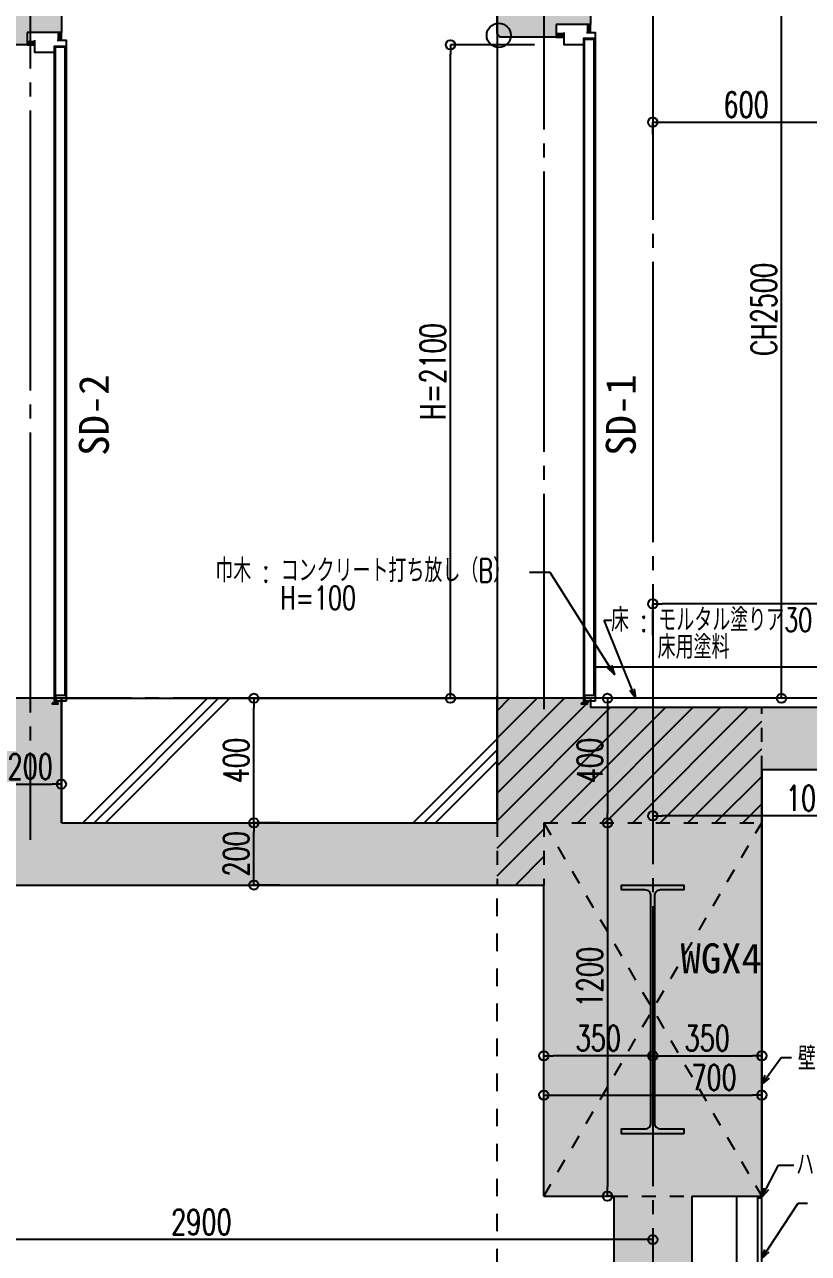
# Model space of a CAD drawing. Extents: x -229451 to 47804, y -161247 to 19812.
# Drawn here: x 23914 to 26432, y 7868 to 11817 of the extents above; entities that cross this region are included whole.
import ezdxf
from ezdxf.enums import TextEntityAlignment as Align

# ---------------------------------------------------------------- set-up
doc = ezdxf.new("R2010")
doc.units = 0
doc.header["$LTSCALE"] = 450
for name, pattern in [('CENTER2', [2.3, 2, -0.1, 0.1, -0.1]), ('HIDDEN2', [0.25, 0.125, -0.125]), ('HIDDEN3', [0.2, 0.1, -0.1])]:
    doc.linetypes.add(name, pattern=pattern)
doc.layers.get('0').update_dxf_attribs({"linetype": 'CONTINUOUS'})
doc.layers.get('DEFPOINTS').update_dxf_attribs({"linetype": 'CONTINUOUS'})
for name, color, linetype in [('E1_文字A', 3, 'CONTINUOUS'), ('E6_面取り記号', 4, 'CONTINUOUS'), ('G1_ハッチング', 251, 'CONTINUOUS'), ('G2_ハッチング', 243, 'CONTINUOUS'), ('H寸法', 3, 'CONTINUOUS'), ('IA_通芯', 12, 'CENTER2'), ('IB_壁芯', 2, 'CENTER2'), ('IC1_寸法', 3, 'CONTINUOUS'), ('ID1_躯体', 7, 'CONTINUOUS'), ('ID2_構造体', 8, 'HIDDEN3'), ('ID7_打放し表示', 231, 'UTILDN'), ('IE_鉄骨', 242, 'CONTINUOUS'), ('JA2_梁記号', 4, 'CONTINUOUS'), ('JB1_仕上線A', 130, 'CONTINUOUS'), ('JB1_仕上線B_細線', 51, 'CONTINUOUS'), ('JB4_巾木', 21, 'CONTINUOUS'), ('JJ2_建具枠', 3, 'CONTINUOUS'), ('KA1_躯体見下線', 113, 'CONTINUOUS'), ('KC_躯体断面見掛線', 133, 'CONTINUOUS')]:
    doc.layers.add(name, color=color, linetype=linetype)
doc.styles.add('toda-A (0.7)', font='romans.shx', dxfattribs={"width": 0.7, "bigfont": 'extfont.shx'})
doc.styles.add('toda-G', font='')
doc.styles.get('toda-G').set_extended_font_data('MS Gothic')
doc.linetypes.add('UTILDN', pattern='A,5e-13,[130,ltypeshp.shx,S=0.45,R=0,X=0,Y=-0.45],0,-3', length=3)
doc.dimstyles.new('toda 1：30', dxfattribs={"dimscale": 30, "dimtxt": 2.7, "dimasz": 1, "dimexe": 0, "dimexo": 1, "dimgap": 0, "dimtad": 0, "dimdec": 3, "dimzin": 12, "dimdsep": 46, "dimtxsty": 'toda-A (0.7)', "dimblk": 'ORIGIN', "dimcen": 2.5, "dimclrd": 256, "dimclre": 256, "dimclrt": 7, "dimadec": 0, "dimazin": 0, "dimtfac": 1, "dimtdec": 3, "dimtix": 1, "dimtmove": 2, "dimatfit": 3, "dimldrblk": 'ORIGIN', "dimfxl": 0, "dimtvp": 0.7, "dimtolj": 1, "dimtzin": 0, "dimarcsym": 0})

# ---------------------------------------------------------------- blocks, each defined once
blk = doc.blocks.new('_Origin')
at = {"color": 0, "linetype": 'ByBlock', "lineweight": -2}
blk.add_line((0, 0), (-1, 0), dxfattribs=at)
blk.add_circle((0, 0), 0.5, dxfattribs=at)
blk = doc.blocks.new('*D162')
at = {"layer": 'DEFPOINTS', "color": 0, "transparency": 16777216}
for p in [(25932.3, 9955.5), (25932.3, 9825.6), (27362.3, 9652.2)]:
    blk.add_point(p, dxfattribs=at)
at = {"layer": 'H寸法', "linetype": 'CENTER2', "lineweight": -2, "transparency": 16777216}
for p, q in [((25932.3, 9855.6), (25932.3, 9955.5)), ((27362.3, 9682.2), (27362.3, 9955.5))]:
    blk.add_line(p, q, dxfattribs=at)
at = {"layer": 'H寸法', "lineweight": -2, "transparency": 16777216}
blk.add_line((27332.3, 9955.5), (25962.3, 9955.5), dxfattribs=at)
at = {"layer": 'H寸法', "lineweight": -2, "transparency": 16777216, "xscale": 30, "yscale": 30, "zscale": 30, "rotation": 180}
blk.add_blockref('_Origin', (25932.3, 9955.5), dxfattribs=at)
at = {"layer": 'H寸法', "lineweight": -2, "transparency": 16777216, "xscale": 30, "yscale": 30, "zscale": 30}
blk.add_blockref('_Origin', (27362.3, 9955.5), dxfattribs=at)
at = {"layer": 'H寸法', "color": 7, "transparency": 16777216, "insert": (26647.3, 10012.2), "char_height": 81, "attachment_point": 5, "style": 'toda-A (0.7)'}
blk.add_mtext('\\A1;1430', dxfattribs=at)
blk = doc.blocks.new('*D216')
at = {"layer": 'DEFPOINTS', "color": 0, "transparency": 16777216}
for p in [(25846.7, 9652.2), (25786.7, 9252.2), (25814, 9252.2)]:
    blk.add_point(p, dxfattribs=at)
at = {"layer": 'H寸法', "linetype": 'CENTER2', "lineweight": -2, "transparency": 16777216}
for p, q in [((25816.7, 9652.2), (25786.7, 9652.2)), ((25784, 9252.2), (25786.7, 9252.2))]:
    blk.add_line(p, q, dxfattribs=at)
at = {"layer": 'H寸法', "lineweight": -2, "transparency": 16777216}
blk.add_line((25786.7, 9622.2), (25786.7, 9282.2), dxfattribs=at)
at = {"layer": 'H寸法', "lineweight": -2, "transparency": 16777216, "xscale": 30, "yscale": 30, "zscale": 30}
for p, rotation in [((25786.7, 9652.2), 90), ((25786.7, 9252.2), 270)]:
    blk.add_blockref('_Origin', p, dxfattribs=dict(at, rotation=rotation))
at = {"layer": 'H寸法', "color": 7, "transparency": 16777216, "insert": (25730, 9452.2), "char_height": 81, "attachment_point": 5, "rotation": 90, "style": 'toda-A (0.7)'}
blk.add_mtext('\\A1;400', dxfattribs=at)
blk = doc.blocks.new('*D217')
at = {"layer": 'DEFPOINTS', "color": 0, "transparency": 16777216}
for p in [(25814, 9252.2), (25786.7, 8052.2), (25829.6, 8052.2)]:
    blk.add_point(p, dxfattribs=at)
at = {"layer": 'H寸法', "linetype": 'CENTER2', "lineweight": -2, "transparency": 16777216}
for p, q in [((25784, 9252.2), (25786.7, 9252.2)), ((25799.6, 8052.2), (25786.7, 8052.2))]:
    blk.add_line(p, q, dxfattribs=at)
at = {"layer": 'H寸法', "lineweight": -2, "transparency": 16777216}
blk.add_line((25786.7, 9222.2), (25786.7, 8082.2), dxfattribs=at)
at = {"layer": 'H寸法', "lineweight": -2, "transparency": 16777216, "xscale": 30, "yscale": 30, "zscale": 30}
for p, rotation in [((25786.7, 9252.2), 90), ((25786.7, 8052.2), 270)]:
    blk.add_blockref('_Origin', p, dxfattribs=dict(at, rotation=rotation))
at = {"layer": 'H寸法', "color": 7, "transparency": 16777216, "insert": (25730, 8756.1), "char_height": 81, "attachment_point": 5, "rotation": 90, "style": 'toda-A (0.7)'}
blk.add_mtext('\\A1;1200', dxfattribs=at)
blk = doc.blocks.new('*D218')
at = {"layer": 'DEFPOINTS', "color": 0, "transparency": 16777216}
for p in [(26282.3, 8376.9), (25582.3, 8311.8), (26282.3, 8314)]:
    blk.add_point(p, dxfattribs=at)
at = {"layer": 'H寸法', "linetype": 'CENTER2', "lineweight": -2, "transparency": 16777216}
for p, q in [((25582.3, 8341.8), (25582.3, 8376.9)), ((26282.3, 8344), (26282.3, 8376.9))]:
    blk.add_line(p, q, dxfattribs=at)
at = {"layer": 'H寸法', "lineweight": -2, "transparency": 16777216}
blk.add_line((25612.3, 8376.9), (26252.3, 8376.9), dxfattribs=at)
at = {"layer": 'H寸法', "lineweight": -2, "transparency": 16777216, "xscale": 30, "yscale": 30, "zscale": 30, "rotation": 180}
blk.add_blockref('_Origin', (25582.3, 8376.9), dxfattribs=at)
at = {"layer": 'H寸法', "lineweight": -2, "transparency": 16777216, "xscale": 30, "yscale": 30, "zscale": 30}
blk.add_blockref('_Origin', (26282.3, 8376.9), dxfattribs=at)
at = {"layer": 'H寸法', "color": 7, "transparency": 16777216, "insert": (26129, 8433.6), "char_height": 81, "attachment_point": 5, "style": 'toda-A (0.7)'}
blk.add_mtext('\\A1;700', dxfattribs=at)
blk = doc.blocks.new('*D222')
at = {"layer": 'DEFPOINTS', "color": 0, "transparency": 16777216}
for p in [(26532.3, 11503.3), (25932.3, 11433.8), (26532.3, 11433.8)]:
    blk.add_point(p, dxfattribs=at)
at = {"layer": 'H寸法', "linetype": 'CENTER2', "lineweight": -2, "transparency": 16777216}
for p, q in [((25932.3, 11463.8), (25932.3, 11503.3)), ((26532.3, 11463.8), (26532.3, 11503.3))]:
    blk.add_line(p, q, dxfattribs=at)
at = {"layer": 'H寸法', "lineweight": -2, "transparency": 16777216}
blk.add_line((25962.3, 11503.3), (26502.3, 11503.3), dxfattribs=at)
at = {"layer": 'H寸法', "lineweight": -2, "transparency": 16777216, "xscale": 30, "yscale": 30, "zscale": 30, "rotation": 180}
blk.add_blockref('_Origin', (25932.3, 11503.3), dxfattribs=at)
at = {"layer": 'H寸法', "lineweight": -2, "transparency": 16777216, "xscale": 30, "yscale": 30, "zscale": 30}
blk.add_blockref('_Origin', (26532.3, 11503.3), dxfattribs=at)
at = {"layer": 'H寸法', "color": 7, "transparency": 16777216, "insert": (26232.3, 11560), "char_height": 81, "attachment_point": 5, "style": 'toda-A (0.7)'}
blk.add_mtext('\\A1;600', dxfattribs=at)
blk = doc.blocks.new('*D228')
at = {"layer": 'DEFPOINTS', "color": 0, "transparency": 16777216}
for p in [(23032.3, 8301.5), (23032.3, 7912.5), (25932.3, 7869.7)]:
    blk.add_point(p, dxfattribs=at)
at = {"layer": 'H寸法', "linetype": 'CENTER2', "lineweight": -2, "transparency": 16777216}
for p, q in [((23032.3, 8271.5), (23032.3, 7912.5)), ((25932.3, 7899.7), (25932.3, 7912.5))]:
    blk.add_line(p, q, dxfattribs=at)
at = {"layer": 'H寸法', "lineweight": -2, "transparency": 16777216}
blk.add_line((25902.3, 7912.5), (23062.3, 7912.5), dxfattribs=at)
at = {"layer": 'H寸法', "lineweight": -2, "transparency": 16777216, "xscale": 30, "yscale": 30, "zscale": 30, "rotation": 180}
blk.add_blockref('_Origin', (23032.3, 7912.5), dxfattribs=at)
at = {"layer": 'H寸法', "lineweight": -2, "transparency": 16777216, "xscale": 30, "yscale": 30, "zscale": 30}
blk.add_blockref('_Origin', (25932.3, 7912.5), dxfattribs=at)
at = {"layer": 'H寸法', "color": 7, "transparency": 16777216, "insert": (24482.3, 7969.2), "char_height": 81, "attachment_point": 5, "style": 'toda-A (0.7)'}
blk.add_mtext('\\A1;2900', dxfattribs=at)
blk = doc.blocks.new('*D271')
at = {"layer": 'DEFPOINTS', "color": 0, "transparency": 16777216}
for p in [(26345.7, 12152.2), (26426.4, 12152.2), (26426.4, 9652.2)]:
    blk.add_point(p, dxfattribs=at)
at = {"layer": 'IC1_寸法', "linetype": 'CENTER2', "lineweight": -2, "transparency": 16777216}
for p, q in [((26396.4, 12152.2), (26345.7, 12152.2)), ((26396.4, 9652.2), (26345.7, 9652.2))]:
    blk.add_line(p, q, dxfattribs=at)
at = {"layer": 'IC1_寸法', "lineweight": -2, "transparency": 16777216}
blk.add_line((26345.7, 9682.2), (26345.7, 12122.2), dxfattribs=at)
at = {"layer": 'IC1_寸法', "lineweight": -2, "transparency": 16777216, "xscale": 30, "yscale": 30, "zscale": 30}
for p, rotation in [((26345.7, 12152.2), 90), ((26345.7, 9652.2), 270)]:
    blk.add_blockref('_Origin', p, dxfattribs=dict(at, rotation=rotation))
at = {"layer": 'IC1_寸法', "color": 7, "transparency": 16777216, "insert": (26289, 10902.2), "char_height": 81, "attachment_point": 5, "rotation": 90, "style": 'toda-A (0.7)'}
blk.add_mtext('\\A1;CH2500', dxfattribs=at)
blk = doc.blocks.new('*D282')
at = {"layer": 'DEFPOINTS', "color": 0, "transparency": 16777216}
for p in [(24650.9, 9252.2), (24764.2, 9252.2), (24764.2, 9052.2)]:
    blk.add_point(p, dxfattribs=at)
at = {"layer": 'H寸法', "linetype": 'CENTER2', "lineweight": -2, "transparency": 16777216}
for p, q in [((24734.2, 9252.2), (24650.9, 9252.2)), ((24734.2, 9052.2), (24650.9, 9052.2))]:
    blk.add_line(p, q, dxfattribs=at)
at = {"layer": 'H寸法', "lineweight": -2, "transparency": 16777216}
blk.add_line((24650.9, 9082.2), (24650.9, 9222.2), dxfattribs=at)
at = {"layer": 'H寸法', "lineweight": -2, "transparency": 16777216, "xscale": 30, "yscale": 30, "zscale": 30}
for p, rotation in [((24650.9, 9252.2), 90), ((24650.9, 9052.2), 270)]:
    blk.add_blockref('_Origin', p, dxfattribs=dict(at, rotation=rotation))
at = {"layer": 'H寸法', "color": 7, "transparency": 16777216, "insert": (24594.2, 9152.2), "char_height": 81, "attachment_point": 5, "rotation": 90, "style": 'toda-A (0.7)'}
blk.add_mtext('\\A1;200', dxfattribs=at)
blk = doc.blocks.new('*D283')
at = {"layer": 'DEFPOINTS', "color": 0, "transparency": 16777216}
for p in [(23832.3, 9452.2), (24032.3, 9452.2), (24032.3, 9376.1)]:
    blk.add_point(p, dxfattribs=at)
at = {"layer": 'H寸法', "linetype": 'CENTER2', "lineweight": -2, "transparency": 16777216}
for p, q in [((23832.3, 9422.2), (23832.3, 9376.1)), ((24032.3, 9422.2), (24032.3, 9376.1))]:
    blk.add_line(p, q, dxfattribs=at)
at = {"layer": 'H寸法', "lineweight": -2, "transparency": 16777216}
blk.add_line((23862.3, 9376.1), (24002.3, 9376.1), dxfattribs=at)
at = {"layer": 'H寸法', "lineweight": -2, "transparency": 16777216, "xscale": 30, "yscale": 30, "zscale": 30, "rotation": 180}
blk.add_blockref('_Origin', (23832.3, 9376.1), dxfattribs=at)
at = {"layer": 'H寸法', "lineweight": -2, "transparency": 16777216, "xscale": 30, "yscale": 30, "zscale": 30}
blk.add_blockref('_Origin', (24032.3, 9376.1), dxfattribs=at)
at = {"layer": 'H寸法', "color": 7, "transparency": 16777216, "insert": (23932.3, 9432.8), "char_height": 81, "attachment_point": 5, "style": 'toda-A (0.7)'}
blk.add_mtext('\\A1;200', dxfattribs=at)
blk = doc.blocks.new('*D294')
at = {"layer": 'DEFPOINTS', "color": 0, "transparency": 16777216}
for p in [(25282.1, 11752.2), (25582.3, 11752.2), (25582.3, 9652.2)]:
    blk.add_point(p, dxfattribs=at)
at = {"layer": 'IC1_寸法', "lineweight": -2, "transparency": 16777216}
for p, q in [((25552.3, 11752.2), (25282.1, 11752.2)), ((25282.1, 9682.2), (25282.1, 11722.2)), ((25552.3, 9652.2), (25282.1, 9652.2))]:
    blk.add_line(p, q, dxfattribs=at)
at = {"layer": 'IC1_寸法', "lineweight": -2, "transparency": 16777216, "xscale": 30, "yscale": 30, "zscale": 30}
for p, rotation in [((25282.1, 11752.2), 90), ((25282.1, 9652.2), 270)]:
    blk.add_blockref('_Origin', p, dxfattribs=dict(at, rotation=rotation))
at = {"layer": 'IC1_寸法', "color": 7, "transparency": 16777216, "insert": (25225.4, 10702.2), "char_height": 81, "attachment_point": 5, "rotation": 90, "style": 'toda-A (0.7)'}
blk.add_mtext('\\A1;H=2100', dxfattribs=at)
blk = doc.blocks.new('*D306')
at = {"layer": 'DEFPOINTS', "color": 0, "transparency": 16777216}
for p in [(25582.3, 8529.3), (25582.3, 8503.3), (25932.3, 8529.3)]:
    blk.add_point(p, dxfattribs=at)
at = {"layer": 'H寸法', "linetype": 'CENTER2', "lineweight": -2, "transparency": 16777216}
for p, q in [((25582.3, 8499.3), (25582.3, 8503.3)), ((25932.3, 8499.3), (25932.3, 8503.3))]:
    blk.add_line(p, q, dxfattribs=at)
at = {"layer": 'H寸法', "lineweight": -2, "transparency": 16777216}
blk.add_line((25902.3, 8503.3), (25612.3, 8503.3), dxfattribs=at)
at = {"layer": 'H寸法', "lineweight": -2, "transparency": 16777216, "xscale": 30, "yscale": 30, "zscale": 30, "rotation": 180}
blk.add_blockref('_Origin', (25582.3, 8503.3), dxfattribs=at)
at = {"layer": 'H寸法', "lineweight": -2, "transparency": 16777216, "xscale": 30, "yscale": 30, "zscale": 30}
blk.add_blockref('_Origin', (25932.3, 8503.3), dxfattribs=at)
at = {"layer": 'H寸法', "color": 7, "transparency": 16777216, "insert": (25757.3, 8560), "char_height": 81, "attachment_point": 5, "style": 'toda-A (0.7)'}
blk.add_mtext('\\A1;350', dxfattribs=at)
blk = doc.blocks.new('*D307')
at = {"layer": 'DEFPOINTS', "color": 0, "transparency": 16777216}
for p in [(25932.3, 8529.3), (26282.3, 8529.3), (26282.3, 8503.3)]:
    blk.add_point(p, dxfattribs=at)
at = {"layer": 'H寸法', "linetype": 'CENTER2', "lineweight": -2, "transparency": 16777216}
for p, q in [((25932.3, 8499.3), (25932.3, 8503.3)), ((26282.3, 8499.3), (26282.3, 8503.3))]:
    blk.add_line(p, q, dxfattribs=at)
at = {"layer": 'H寸法', "lineweight": -2, "transparency": 16777216}
blk.add_line((25962.3, 8503.3), (26252.3, 8503.3), dxfattribs=at)
at = {"layer": 'H寸法', "lineweight": -2, "transparency": 16777216, "xscale": 30, "yscale": 30, "zscale": 30, "rotation": 180}
blk.add_blockref('_Origin', (25932.3, 8503.3), dxfattribs=at)
at = {"layer": 'H寸法', "lineweight": -2, "transparency": 16777216, "xscale": 30, "yscale": 30, "zscale": 30}
blk.add_blockref('_Origin', (26282.3, 8503.3), dxfattribs=at)
at = {"layer": 'H寸法', "color": 7, "transparency": 16777216, "insert": (26107.3, 8560), "char_height": 81, "attachment_point": 5, "style": 'toda-A (0.7)'}
blk.add_mtext('\\A1;350', dxfattribs=at)
blk = doc.blocks.new('*D416')
at = {"layer": 'DEFPOINTS', "color": 0, "transparency": 16777216}
for p in [(26982.2, 9422.2), (25932.3, 9333.3), (25932.3, 9274.4)]:
    blk.add_point(p, dxfattribs=at)
at = {"layer": 'H寸法', "linetype": 'CENTER2', "lineweight": -2, "transparency": 16777216}
for p, q in [((26982.2, 9392.2), (26982.2, 9274.4)), ((25932.3, 9303.3), (25932.3, 9274.4))]:
    blk.add_line(p, q, dxfattribs=at)
at = {"layer": 'H寸法', "lineweight": -2, "transparency": 16777216}
blk.add_line((26952.2, 9274.4), (25962.3, 9274.4), dxfattribs=at)
at = {"layer": 'H寸法', "lineweight": -2, "transparency": 16777216, "xscale": 30, "yscale": 30, "zscale": 30, "rotation": 180}
blk.add_blockref('_Origin', (25932.3, 9274.4), dxfattribs=at)
at = {"layer": 'H寸法', "lineweight": -2, "transparency": 16777216, "xscale": 30, "yscale": 30, "zscale": 30}
blk.add_blockref('_Origin', (26982.2, 9274.4), dxfattribs=at)
at = {"layer": 'H寸法', "color": 7, "transparency": 16777216, "insert": (26457.2, 9331.1), "char_height": 81, "attachment_point": 5, "style": 'toda-A (0.7)'}
blk.add_mtext('\\A1;1050', dxfattribs=at)
blk = doc.blocks.new('*D455')
at = {"layer": 'DEFPOINTS', "color": 0, "transparency": 16777216}
for p in [(24650.9, 9652.2), (24764.2, 9652.2), (24764.2, 9252.2)]:
    blk.add_point(p, dxfattribs=at)
at = {"layer": 'H寸法', "linetype": 'CENTER2', "lineweight": -2, "transparency": 16777216}
for p, q in [((24734.2, 9652.2), (24650.9, 9652.2)), ((24734.2, 9252.2), (24650.9, 9252.2))]:
    blk.add_line(p, q, dxfattribs=at)
at = {"layer": 'H寸法', "lineweight": -2, "transparency": 16777216}
blk.add_line((24650.9, 9282.2), (24650.9, 9622.2), dxfattribs=at)
at = {"layer": 'H寸法', "lineweight": -2, "transparency": 16777216, "xscale": 30, "yscale": 30, "zscale": 30}
for p, rotation in [((24650.9, 9652.2), 90), ((24650.9, 9252.2), 270)]:
    blk.add_blockref('_Origin', p, dxfattribs=dict(at, rotation=rotation))
at = {"layer": 'H寸法', "color": 7, "transparency": 16777216, "insert": (24594.2, 9452.2), "char_height": 81, "attachment_point": 5, "rotation": 90, "style": 'toda-A (0.7)'}
blk.add_mtext('\\A1;400', dxfattribs=at)

msp = doc.modelspace()

# ---------------------------------------------------------------- hatches: boundary and pattern name
at = {"layer": 'G1_ハッチング'}
h = msp.add_hatch(color=256, dxfattribs=at)
h.paths.add_polyline_path([(26182.3146, 1352.1917), (26332.3146, 1352.1917), (26332.3146, 2352.1917), (27332.3146, 2352.1917), (27332.3146, 1652.1917), (27732.3146, 1652.1917), (27732.3146, 2052.1917), (28732.3146, 2052.1917), (28732.3146, 1652.1917), (29132.3146, 1652.1917), (29132.3146, 2052.1917), (30869.8511, 2052.1917), (30869.8511, 2652.1917), (30282.3146, 2652.1917), (30282.3146, 4852.1917), (30869.8511, 4852.1917), (30869.8511, 5002.1917), (30282.3146, 5002.1917), (30282.3146, 8652.1917), (30332.3146, 8652.1917), (30332.3146, 9052.1917), (30869.8511, 9052.1917), (30869.8511, 9252.1917), (30232.3146, 9252.1917), (30232.3146, 14452.1917), (30869.8511, 14452.1917), (30869.8511, 14652.1917), (25732.3146, 14652.1917), (25732.3146, 14829.4418), (25432.3146, 14829.4418), (25432.3146, 14761.1917), (22293.6109, 14722.7785), (22293.6109, 14522.4846), (22782.3146, 14528.4184), (22782.3146, 13752.1917), (23282.3146, 13752.1917), (23282.3146, 14534.4184), (23832.3146, 14541.0917), (23832.3146, 11763.2949), (23842.4002, 11752.1917), (23922.3146, 11752.1917), (23922.3146, 11792.1917), (24032.3146, 11792.1917), (24032.3146, 14543.5917), (25432.3146, 14560.5917), (25432.3146, 11788.2949), (25442.4002, 11777.1917), (25622.3146, 11777.1917), (25622.3146, 11817.1917), (25732.3146, 11817.1917), (25732.3146, 13452.1917), (26282.3146, 13452.1917), (26282.3146, 14452.1917), (29932.3146, 14452.1917), (29932.3146, 13952.1917), (30032.3146, 13952.1917), (30032.3146, 8222.1917), (28802.3146, 8222.1917), (28832.3146, 8422.1917), (28552.3146, 8422.1917), (28582.3146, 8622.1917), (28302.3146, 8622.1917), (28332.3146, 8822.1917), (28052.3146, 8822.1917), (28082.3146, 9022.1917), (27802.3146, 9022.1917), (27832.3146, 9222.1917), (27552.3146, 9222.1917), (27582.3146, 9422.1917), (27302.3146, 9422.1917), (27332.3146, 9622.1917), (25732.3146, 9622.1917), (25732.3146, 9652.1917), (25432.3146, 9652.1917), (25432.3146, 9252.1917), (24032.3146, 9252.1917), (24032.3146, 9652.1917), (23832.3146, 9652.1917), (23832.3146, 9252.1917), (22293.6109, 9252.1917), (22293.6109, 9052.1917), (22832.3146, 9052.1917), (22832.3146, 8552.1917), (23257.3146, 8552.1917), (23257.3146, 2652.1917), (22293.6109, 2652.1917), (22293.6109, 2355.8917), (22832.3146, 2355.8917), (22832.3146, 1652.1917), (23232.3146, 1652.1917), (23232.3146, 2352.1917), (25532.3146, 2352.1917), (25532.3146, 1352.1917), (25682.3146, 1352.1917), (25682.3146, 79.2917), (26182.3146, 79.2917)])
h.paths.add_polyline_path([(23507.3146, 2652.1917), (23507.3146, 9052.1917), (25582.3146, 9052.1917), (25582.3146, 8052.1917), (25807.3146, 8052.1917), (25807.3146, 5663.2949), (25817.4002, 5652.1917), (26047.229, 5652.1917), (26057.3146, 5663.2949), (26057.3146, 6622.1917), (26982.1584, 6622.1917), (28732.1584, 5222.1917), (30032.3146, 5222.1917), (30032.3146, 2652.1917)], flags=17)
h.paths.add_polyline_path([(28802.3146, 5422.1917), (28832.3146, 5622.1917), (28552.3146, 5622.1917), (28582.3146, 5822.1917), (28302.3146, 5822.1917), (28332.3146, 6022.1917), (28052.3146, 6022.1917), (28082.3146, 6222.1917), (27802.3146, 6222.1917), (27832.3146, 6422.1917), (27552.3146, 6422.1917), (27582.3146, 6622.1917), (27302.3146, 6622.1917), (27332.3146, 6822.1917), (26057.3146, 6822.1917), (26057.3146, 8052.1917), (26282.3146, 8052.1917), (26282.3146, 9422.1917), (26982.1584, 9422.1917), (28732.1584, 8022.1917), (30032.3146, 8022.1917), (30032.3146, 5422.1917)], flags=16)
at = {"layer": 'G2_ハッチング', "linetype": 'Continuous'}
h = msp.add_hatch(dxfattribs=at)
h.set_pattern_fill('RC1', color=5, scale=50, pattern_type=2)
h.set_pattern_definition([(45, (0, 0), (-530.33, 530.33), []), (45, (36.25, 0), (-530.33, 530.33), []), (45, (72.5, 0), (-530.33, 530.33), [])])
h.paths.add_polyline_path([(24032.3146, 9652.1917), (24032.3146, 9252.1917), (25432.3146, 9252.1917), (25432.3146, 9652.1917)])
h = msp.add_hatch(dxfattribs=at)
h.set_pattern_fill('ANSI31', color=5, scale=500)
h.set_pattern_definition([(45, (-102741.16, -19919.99), (-44.194174, 44.194174), [])])
h.paths.add_polyline_path([(25432.3146, 9652.1917), (25432.3146, 9052.1917), (25582.3146, 9052.1917), (25582.3146, 9252.1917), (26282.3146, 9252.1917), (26282.3146, 9622.1917), (25732.3146, 9622.1917), (25732.3146, 9652.1917)])
at = {"layer": 'JJ2_建具枠'}
h = msp.add_hatch(dxfattribs=at)
h.set_pattern_fill('ANSI37', color=256, scale=30, angle=90)
h.set_pattern_definition([(135, (27454.8968, -99368.0976), (-2.65165043, -2.65165043), []), (225, (27454.8968, -99368.0976), (2.65165043, -2.65165043), [])])
h.paths.add_polyline_path([(25732.3146, 11817.1917), (25732.3146, 11792.1917), (25722.3146, 11792.1917), (25722.3146, 11817.1917)])
h = msp.add_hatch(dxfattribs=at)
h.set_pattern_fill('ANSI37', color=256, scale=30, angle=90)
h.set_pattern_definition([(135, (25754.8968, -99393.0976), (-2.65165043, -2.65165043), []), (225, (25754.8968, -99393.0976), (2.65165043, -2.65165043), [])])
h.paths.add_polyline_path([(24032.3146, 11792.1917), (24032.3146, 11767.1917), (24022.3146, 11767.1917), (24022.3146, 11792.1917)])
h = msp.add_hatch(dxfattribs=at)
h.set_pattern_fill('ANSI37', color=256, scale=30)
h.set_pattern_definition([(45, (-86302.32, 9105.264), (-2.65165043, 2.65165043), []), (135, (-86302.32, 9105.264), (-2.65165043, -2.65165043), [])])
h.paths.add_polyline_path([(25622.3146, 11787.1917), (25647.3146, 11787.1917), (25647.3146, 11777.1917), (25622.3146, 11777.1917)])
h = msp.add_hatch(dxfattribs=at)
h.set_pattern_fill('ANSI37', color=256, scale=30)
h.set_pattern_definition([(45, (-88002.32, 9080.264), (-2.65165043, 2.65165043), []), (135, (-88002.32, 9080.264), (-2.65165043, -2.65165043), [])])
h.paths.add_polyline_path([(23922.3146, 11762.1917), (23947.3146, 11762.1917), (23947.3146, 11752.1917), (23922.3146, 11752.1917)])

# ---------------------------------------------------------------- linework, layer by layer
at = {"layer": 'E6_面取り記号'}
msp.add_circle((25437.3574, 11782.7433), 38.658, dxfattribs=at)
at = {"layer": 'IA_通芯'}
for p, q in [((25932.3146, 15194.3535), (25932.3146, -946.434)), ((34606.1026, 9652.1917), (21281.6776, 9652.1917))]:
    msp.add_line(p, q, dxfattribs=at)
at = {"layer": 'IB_壁芯'}
for p, q in [((23932.3146, 14646.4689), (23932.3146, 9197.8766)), ((25582.3146, 13414.6579), (25582.3146, 9617.0772))]:
    msp.add_line(p, q, dxfattribs=at)
at = {"layer": 'IC1_寸法'}
for p, q in [((25747.3146, 11772.1917), (25747.3146, 9642.6027)), ((24047.3146, 11747.1917), (24047.3146, 9642.6027)), ((25709.3146, 11752.1917), (25709.3146, 9642.6027)), ((24009.3146, 11727.1917), (24009.3146, 9642.6027)), ((24047.3146, 9642.6027), (24009.3146, 9642.6027)), ((24047.3146, 9642.6027), (24009.3146, 9642.6027)), ((25747.3146, 9642.6027), (25709.3146, 9642.6027)), ((25747.3146, 9642.6027), (25709.3146, 9642.6027))]:
    msp.add_line(p, q, dxfattribs=at)
for points in [[(25744.3146, 11769.1917), (25712.3146, 11769.1917), (25712.3146, 9662.6027), (25744.3146, 9662.6027)], [(24044.3146, 11744.1917), (24012.3146, 11744.1917), (24012.3146, 9662.6027), (24044.3146, 9662.6027)], [(24002.3146, 9636.6027), (24002.3146, 9634.6027), (24022.3146, 9634.6027), (24022.3146, 9636.6027)], [(24002.3146, 9636.6027), (24002.3146, 9634.6027), (24022.3146, 9634.6027), (24022.3146, 9636.6027)], [(24015.3146, 9656.6027), (24009.3146, 9656.6027), (24009.3146, 9636.6027), (24015.3146, 9636.6027)], [(24015.3146, 9656.6027), (24009.3146, 9656.6027), (24009.3146, 9636.6027), (24015.3146, 9636.6027)], [(25702.3146, 9636.6027), (25702.3146, 9634.6027), (25722.3146, 9634.6027), (25722.3146, 9636.6027)], [(25702.3146, 9636.6027), (25702.3146, 9634.6027), (25722.3146, 9634.6027), (25722.3146, 9636.6027)], [(25715.3146, 9656.6027), (25709.3146, 9656.6027), (25709.3146, 9636.6027), (25715.3146, 9636.6027)], [(25715.3146, 9656.6027), (25709.3146, 9656.6027), (25709.3146, 9636.6027), (25715.3146, 9636.6027)]]:
    msp.add_lwpolyline(points, close=True, dxfattribs=at)
at = {"layer": 'ID1_躯体'}
for p, q in [((24032.3146, 14543.5917), (24032.3146, 11792.1917)), ((25432.3146, 14560.5917), (25432.3146, 11788.2949)), ((25732.3146, 13452.1917), (25732.3146, 11817.1917)), ((25732.3146, 11817.1917), (25622.3146, 11817.1917)), ((25622.3146, 11817.1917), (25622.3146, 11777.1917)), ((24032.3146, 11792.1917), (23922.3146, 11792.1917)), ((23922.3146, 11792.1917), (23922.3146, 11752.1917)), ((25432.3146, 11788.2949), (25442.4002, 11777.1917)), ((25622.3146, 11777.1917), (25442.4002, 11777.1917)), ((23922.3146, 11752.1917), (23842.4002, 11752.1917)), ((24032.3146, 9652.1917), (23832.3146, 9652.1917)), ((24032.3146, 9252.1917), (24032.3146, 9652.1917)), ((25732.3146, 9652.1917), (25432.3146, 9652.1917)), ((25432.3146, 9651.1917), (25432.3146, 9252.1917)), ((25732.3146, 9652.1917), (25732.3146, 9622.1917)), ((27332.3146, 9622.1917), (25732.3146, 9622.1917)), ((26982.1584, 9422.1917), (26282.3146, 9422.1917)), ((26282.3146, 8052.1917), (26282.3146, 9422.1917)), ((24032.3146, 9252.1917), (25432.3146, 9252.1917)), ((23507.3146, 9052.1917), (25582.3146, 9052.1917)), ((25582.3146, 8052.1917), (25582.3146, 9052.1917)), ((25582.3146, 8052.1917), (25807.3146, 8052.1917)), ((25807.3146, 8052.1917), (25807.3146, 5663.2949)), ((26057.3146, 8052.1917), (26057.3146, 6822.1917)), ((26057.3146, 8052.1917), (26282.3146, 8052.1917))]:
    msp.add_line(p, q, dxfattribs=at)
at = {"layer": 'ID2_構造体'}
for p, q in [((26282.3146, 9422.1917), (26282.3146, 9622.1917)), ((25432.3146, 9252.1917), (25432.3146, 9052.1917)), ((25582.3146, 9252.1917), (26282.3146, 9252.1917)), ((25582.3146, 9252.1917), (25582.3146, 9052.1917)), ((25582.3146, 9252.1917), (26282.3146, 8052.1917)), ((25582.3146, 8052.1917), (26282.3146, 9252.1917)), ((25807.3146, 8052.1917), (26057.3146, 8052.1917))]:
    msp.add_line(p, q, dxfattribs=at)
at = {"layer": 'ID7_打放し表示', "ltscale": 0.1}
for p, q in [((24032.3146, 9652.1917), (24032.3146, 9252.1917)), ((25432.3146, 9259.9779), (25432.3146, 9659.9779))]:
    msp.add_line(p, q, dxfattribs=at)
for points in [[(25432.3146, 11788.2949), (25432.3146, 14560.5917)], [(30032.3146, 5422.1917), (30032.3146, 8022.1917), (28732.1584, 8022.1917), (26982.1584, 9422.1917), (26282.3146, 9422.1917), (26282.3146, 8052.1917)]]:
    msp.add_lwpolyline(points, dxfattribs=at)
at = {"layer": 'IE_鉄骨'}
msp.add_lwpolyline([(26032.3146, 8252.1917), (25832.3146, 8252.1917), (25832.3146, 8268.1917), (25907.3146, 8268.1917, 0.450910804), (25926.3146, 8288.1917), (25926.3146, 9016.1917, 0.450910804), (25907.3146, 9036.1917), (25832.3146, 9036.1917), (25832.3146, 9052.1917), (26032.3146, 9052.1917), (26032.3146, 9036.1917), (25957.3146, 9036.1917, 0.450910804), (25938.3146, 9016.1917), (25938.3146, 8288.1917, 0.450910804), (25957.3146, 8268.1917), (26032.3146, 8268.1917)], format="xyb", close=True, dxfattribs=at)
at = {"layer": 'JB1_仕上線A'}
for p, q in [((27362.3146, 9652.1917), (25732.3146, 9652.1917)), ((26282.3146, 8046.1917), (26269.8146, 8046.1917)), ((26282.3146, 6852.1917), (26282.3146, 8046.1917))]:
    msp.add_line(p, q, dxfattribs=at)
at = {"layer": 'JB1_仕上線B_細線'}
for p, q in [((24032.3146, 9652.1917), (25432.3146, 9652.1917)), ((26202.8146, 6852.1917), (26202.8146, 8052.1917)), ((26269.8146, 6852.1917), (26269.8146, 8052.1917))]:
    msp.add_line(p, q, dxfattribs=at)
at = {"layer": 'JB4_巾木'}
msp.add_line((26492.3146, 9752.1917), (25747.3146, 9752.1917), dxfattribs=at)
at = {"layer": 'JJ2_建具枠'}
for points in [[(25732.3146, 11792.1917), (25732.3146, 11817.1917), (25722.3146, 11817.1917), (25722.3146, 11792.1917)], [(24032.3146, 11767.1917), (24032.3146, 11792.1917), (24022.3146, 11792.1917), (24022.3146, 11767.1917)], [(25647.3146, 11787.1917), (25622.3146, 11787.1917), (25622.3146, 11777.1917), (25647.3146, 11777.1917)], [(23947.3146, 11762.1917), (23922.3146, 11762.1917), (23922.3146, 11752.1917), (23947.3146, 11752.1917)]]:
    msp.add_lwpolyline(points, close=True, dxfattribs=at)
for points in [[(25719.3146, 11792.1917), (25747.3146, 11792.1917), (25747.3146, 11772.1917), (25709.3146, 11772.1917), (25709.3146, 11752.1917), (25647.3146, 11752.1917), (25647.3146, 11792.1917)], [(24019.3146, 11767.1917), (24047.3146, 11767.1917), (24047.3146, 11747.1917), (24009.3146, 11747.1917), (24009.3146, 11727.1917), (23947.3146, 11727.1917), (23947.3146, 11767.1917)]]:
    msp.add_lwpolyline(points, dxfattribs=at)
at = {"layer": 'KA1_躯体見下線'}
msp.add_line((25432.3146, 11788.2949), (25432.3146, 9652.1917), dxfattribs=at)
at = {"layer": 'KC_躯体断面見掛線', "linetype": 'HIDDEN2'}
msp.add_line((25432.3146, 2652.1917), (25432.3146, 9052.1917), dxfattribs=at)

# ---------------------------------------------------------------- texts
at = {"layer": 'E1_文字A', "color": 3, "linetype": 'ByBlock', "style": 'toda-A (0.7)', "width": 0.7}
for s, p in [('巾木 : コンクリート打ち放し（B）', (24526.8509, 10025.3668)), ('H=100', (24735.9984, 9937.7471)), ('床 : モルタル塗りア30', (25798.075, 9866.546)), ('床用塗料', (25947.8677, 9779.4693)), ('壁 : コンクリート打ち放し（B）EP', (26398.4262, 8456.9292)), ('ハット目地', (26392.9487, 8116.2262))]:
    msp.add_text(s, height=75, dxfattribs=at).set_placement(p)
at = {"layer": 'JA2_梁記号', "style": 'toda-G'}
for s, p in [('SD-2', (24136.804, 10562.1548)), ('SD-1', (25829.591, 10562.1548))]:
    msp.add_text(s, height=96, rotation=90, dxfattribs=at).set_placement(p, align=Align.MIDDLE_CENTER)
msp.add_text('WGX4', height=96, dxfattribs=at).set_placement((26021.5358, 8768.7329))

# ---------------------------------------------------------------- dimensions: what is measured, and where the dimension line sits
at = {"layer": 'H寸法'}
for base, p1, p2, override, picture, middle in [((26532.3146, 11503.3014), (25932.3146, 11433.7749), (26532.3146, 11433.7749), {"dimfxl": 0}, '*D222', (26232.3146, 11560.0014)), ((25932.3146, 9955.5221), (27362.3146, 9652.1917), (25932.3146, 9825.638), {"dimfxl": 0}, '*D162', (26647.3146, 10012.2221)), ((24032.3146, 9376.1492), (23832.3146, 9452.1917), (24032.3146, 9452.1917), {"dimfxl": 0}, '*D283', (23932.3146, 9432.8492)), ((25932.3146, 9274.3523), (26982.1584, 9422.1917), (25932.3146, 9333.272), {"dimdec": 0, "dimfxl": 0}, '*D416', (26457.2365, 9331.0523)), ((25582.3146, 8503.2731), (25932.3146, 8529.2709), (25582.3146, 8529.2709), {"dimfxl": 0}, '*D306', (25757.3146, 8559.9731)), ((26282.3146, 8503.2731), (25932.3146, 8529.2709), (26282.3146, 8529.2709), {"dimfxl": 0}, '*D307', (26107.3146, 8559.9731)), ((23032.3146, 7912.4645), (25932.3146, 7869.7087), (23032.3146, 8301.5236), {"dimfxl": 0}, '*D228', (24482.3146, 7969.1645))]:
    dim = msp.add_linear_dim(base=base, p1=p1, p2=p2, dimstyle='toda 1：30', override=override, dxfattribs=at)
    dim.commit()
    dim.dimension.update_dxf_attribs({"geometry": picture, "text_midpoint": middle})
for base, p1, p2, picture, middle in [((24650.9067, 9652.1917), (24764.2477, 9252.1917), (24764.2477, 9652.1917), '*D455', (24594.2067, 9452.1917)), ((25786.6619, 9252.1917), (25846.7257, 9652.1917), (25813.9701, 9252.1917), '*D216', (25729.9619, 9452.1917)), ((24650.9067, 9252.1917), (24764.2477, 9052.1917), (24764.2477, 9252.1917), '*D282', (24594.2067, 9152.1917))]:
    dim = msp.add_linear_dim(base=base, p1=p1, p2=p2, angle=90, dimstyle='toda 1：30', override={"dimfxl": 0}, dxfattribs=at)
    dim.commit()
    dim.dimension.update_dxf_attribs({"geometry": picture, "text_midpoint": middle})
dim = msp.add_linear_dim(base=(25786.6619, 8052.1917), p1=(25813.9701, 9252.1917), p2=(25829.6062, 8052.1917), angle=90, dimstyle='toda 1：30', override={"dimfxl": 0}, dxfattribs=at)
dim.commit()
dim.dimension.update_dxf_attribs({"geometry": '*D217', "text_midpoint": (25729.9619, 8756.0936), "dimtype": 160})
dim = msp.add_linear_dim(base=(26282.3146, 8376.8809), p1=(25582.3146, 8311.8119), p2=(26282.3146, 8313.9567), dimstyle='toda 1：30', override={"dimfxl": 0}, dxfattribs=at)
dim.commit()
dim.dimension.update_dxf_attribs({"geometry": '*D218', "text_midpoint": (26128.9671, 8433.5809), "dimtype": 160})
at = {"layer": 'IC1_寸法'}
for base, p1, p2, override, picture, middle in [((26345.6858, 12152.1917), (26426.439, 9652.1917), (26426.439, 12152.1917), {"dimpost": 'CH<>', "dimfxl": 0}, '*D271', (26288.9858, 10902.1917)), ((25282.0822, 11752.1917), (25582.3146, 9652.1917), (25582.3146, 11752.1917), {"dimpost": 'H=<>'}, '*D294', (25225.3822, 10702.1917))]:
    dim = msp.add_linear_dim(base=base, p1=p1, p2=p2, angle=90, dimstyle='toda 1：30', override=override, dxfattribs=at)
    dim.commit()
    dim.dimension.update_dxf_attribs({"geometry": picture, "text_midpoint": middle})

# ---------------------------------------------------------------- leaders
at = {"layer": 'E1_文字A', "color": 3, "linetype": 'ByBlock'}
for points in [[(25809.127, 9728.7643), (25603.1178, 10056.9118), (25536.0903, 10056.9118)], [(25876.9484, 9652.1917), (25776.3169, 9903.1346), (25800.4638, 9903.1346)], [(26282.3146, 8412.2555), (26344.9557, 8498.0687), (26377.6187, 8498.0687)], [(26282.9688, 8049.1946), (26335.8177, 8151.9729), (26385.8177, 8151.9729)], [(26282.3146, 7851.5152), (26398.9589, 8029.9811), (26428.9589, 8029.9811)]]:
    msp.add_leader(points, dimstyle='toda 1：30', override={"dimasz": 1, "dimclrd": 256, "dimldrblk": 'Open30'}, dxfattribs=at)

doc.saveas('drawing.dxf')
